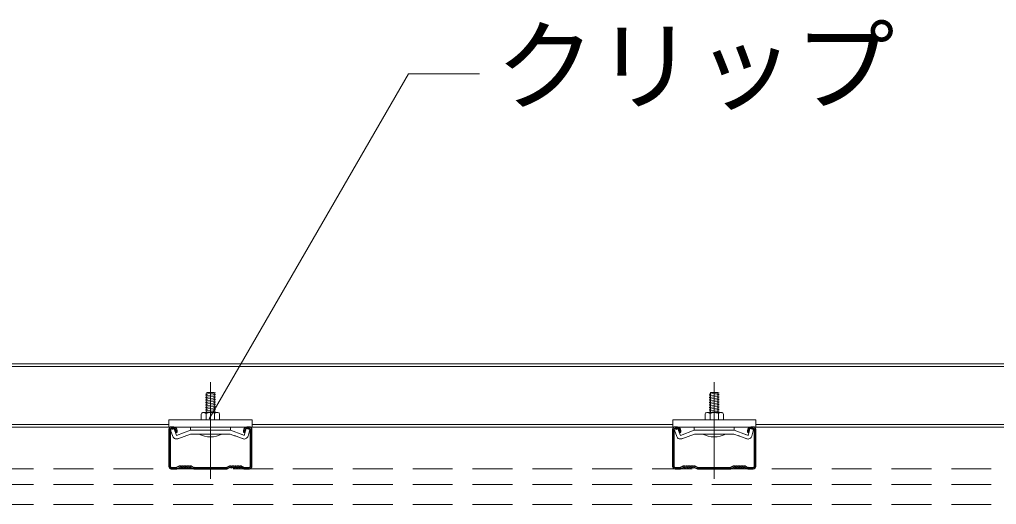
# Model space of a CAD drawing. Units: millimetres on the paper, with parts at other scales. Extents: x -195 to 195, y -135 to 133.
# Drawn here: x -160.77 to -131.4, y -60.99 to -46.41 of the extents above; entities that cross this region are included whole.
import ezdxf
from ezdxf.enums import TextEntityAlignment as Align

# ---------------------------------------------------------------- set-up
doc = ezdxf.new("R2010")
doc.units = ezdxf.units.MM
doc.linetypes.add('CHAIN1', pattern=[8, 5, -1, 1, -1])
doc.linetypes.add('DASHED1', pattern=[1.8, 1.2, -0.6])
for name, color, linetype, lineweight in [('5-0_中心線', 4, 'CHAIN1', 9), ('5-2_野縁受け', 3, 'Continuous', 18), ('5-3_野縁', 2, 'Continuous', 25), ('5-6_文字', 7, 'Continuous', 18), ('5-A_クリップ', 7, 'Continuous', 18), ('5-D_パネル', 4, 'DASHED1', 9)]:
    doc.layers.add(name, color=color, linetype=linetype, lineweight=lineweight)
doc.styles.add('ＭＳ ゴシック', font='')
doc.styles.get('ＭＳ ゴシック').set_extended_font_data('MS Gothic')

msp = doc.modelspace()

# ---------------------------------------------------------------- linework, layer by layer
at = {"layer": '5-0_中心線'}
for p, q in [((-155.035, -60.217), (-155.035, -57.316)), ((-139.885, -60.217), (-139.885, -57.316))]:
    msp.add_line(p, q, dxfattribs=at)
at = {"layer": '5-2_野縁受け'}
for p, q in [((-161.41, -56.763), (-117.91, -56.763)), ((-161.41, -56.843), (-117.91, -56.843)), ((-161.41, -58.583), (-156.283, -58.583)), ((-161.41, -58.663), (-156.283, -58.663)), ((-153.783, -58.583), (-141.133, -58.583)), ((-153.783, -58.663), (-141.133, -58.663)), ((-138.633, -58.583), (-126.065, -58.583)), ((-138.633, -58.663), (-126.065, -58.663))]:
    msp.add_line(p, q, dxfattribs=at)
at = {"layer": '5-3_野縁'}
for p, q in [((-156.285, -58.738), (-156.285, -59.838)), ((-156.245, -58.738), (-156.245, -59.838)), ((-156.135, -58.663), (-156.21, -58.663)), ((-156.135, -58.703), (-156.21, -58.703)), ((-153.86, -58.663), (-153.935, -58.663)), ((-153.86, -58.703), (-153.935, -58.703)), ((-153.825, -59.838), (-153.825, -58.738)), ((-153.785, -59.838), (-153.785, -58.738)), ((-141.135, -58.738), (-141.135, -59.838)), ((-141.095, -58.738), (-141.095, -59.838)), ((-140.985, -58.663), (-141.06, -58.663)), ((-140.985, -58.703), (-141.06, -58.703)), ((-138.71, -58.663), (-138.785, -58.663)), ((-138.71, -58.703), (-138.785, -58.703)), ((-138.675, -59.838), (-138.675, -58.738)), ((-138.635, -59.838), (-138.635, -58.738)), ((-156.075, -58.813), (-156.075, -58.763)), ((-156.075, -58.813), (-156.035, -58.813)), ((-156.035, -58.813), (-156.035, -58.763)), ((-154.035, -58.763), (-154.035, -58.813)), ((-154.035, -58.813), (-153.995, -58.813)), ((-153.995, -58.763), (-153.995, -58.813)), ((-140.925, -58.813), (-140.925, -58.763)), ((-140.925, -58.813), (-140.885, -58.813)), ((-140.885, -58.813), (-140.885, -58.763)), ((-138.885, -58.763), (-138.885, -58.813)), ((-138.885, -58.813), (-138.845, -58.813)), ((-138.845, -58.763), (-138.845, -58.813)), ((-156.21, -59.873), (-156.056, -59.873)), ((-156.21, -59.913), (-156.044, -59.913)), ((-155.972, -59.837), (-156.05, -59.872)), ((-156.044, -59.913), (-155.956, -59.873)), ((-155.938, -59.876), (-155.942, -59.874)), ((-155.917, -59.842), (-155.921, -59.84)), ((-155.902, -59.842), (-155.898, -59.84)), ((-155.881, -59.876), (-155.877, -59.874)), ((-155.858, -59.876), (-155.862, -59.874)), ((-155.837, -59.842), (-155.841, -59.84)), ((-155.822, -59.842), (-155.818, -59.84)), ((-155.801, -59.876), (-155.797, -59.874)), ((-155.778, -59.876), (-155.782, -59.874)), ((-155.757, -59.842), (-155.761, -59.84)), ((-155.742, -59.842), (-155.738, -59.84)), ((-155.721, -59.876), (-155.717, -59.874)), ((-155.698, -59.876), (-155.702, -59.874)), ((-155.677, -59.842), (-155.681, -59.84)), ((-155.662, -59.842), (-155.658, -59.84)), ((-155.641, -59.876), (-155.637, -59.874)), ((-155.623, -59.873), (-155.535, -59.913)), ((-155.607, -59.837), (-155.529, -59.872)), ((-155.535, -59.913), (-154.534, -59.913)), ((-155.524, -59.873), (-154.546, -59.873)), ((-154.462, -59.837), (-154.54, -59.872)), ((-154.446, -59.873), (-154.534, -59.913)), ((-154.428, -59.876), (-154.432, -59.874)), ((-154.407, -59.842), (-154.411, -59.84)), ((-154.392, -59.842), (-154.388, -59.84)), ((-154.371, -59.876), (-154.367, -59.874)), ((-154.348, -59.876), (-154.352, -59.874)), ((-154.327, -59.842), (-154.331, -59.84)), ((-154.312, -59.842), (-154.308, -59.84)), ((-154.291, -59.876), (-154.287, -59.874)), ((-154.268, -59.876), (-154.272, -59.874)), ((-154.247, -59.842), (-154.251, -59.84)), ((-154.232, -59.842), (-154.228, -59.84)), ((-154.211, -59.876), (-154.207, -59.874)), ((-154.188, -59.876), (-154.192, -59.874)), ((-154.167, -59.842), (-154.171, -59.84)), ((-154.152, -59.842), (-154.148, -59.84)), ((-154.131, -59.876), (-154.127, -59.874)), ((-154.025, -59.913), (-154.113, -59.873)), ((-154.097, -59.837), (-154.019, -59.872)), ((-154.025, -59.913), (-153.86, -59.913)), ((-154.014, -59.873), (-153.86, -59.873)), ((-141.06, -59.873), (-140.906, -59.873)), ((-141.06, -59.913), (-140.894, -59.913)), ((-140.822, -59.837), (-140.9, -59.872)), ((-140.894, -59.913), (-140.806, -59.873)), ((-140.788, -59.876), (-140.792, -59.874)), ((-140.767, -59.842), (-140.771, -59.84)), ((-140.752, -59.842), (-140.748, -59.84)), ((-140.731, -59.876), (-140.727, -59.874)), ((-140.708, -59.876), (-140.712, -59.874)), ((-140.687, -59.842), (-140.691, -59.84)), ((-140.672, -59.842), (-140.668, -59.84)), ((-140.651, -59.876), (-140.647, -59.874)), ((-140.628, -59.876), (-140.632, -59.874)), ((-140.607, -59.842), (-140.611, -59.84)), ((-140.592, -59.842), (-140.588, -59.84)), ((-140.571, -59.876), (-140.567, -59.874)), ((-140.548, -59.876), (-140.552, -59.874)), ((-140.527, -59.842), (-140.531, -59.84)), ((-140.512, -59.842), (-140.508, -59.84)), ((-140.491, -59.876), (-140.487, -59.874)), ((-140.473, -59.873), (-140.385, -59.913)), ((-140.457, -59.837), (-140.379, -59.872)), ((-140.385, -59.913), (-139.384, -59.913)), ((-140.374, -59.873), (-139.396, -59.873)), ((-139.312, -59.837), (-139.39, -59.872)), ((-139.296, -59.873), (-139.384, -59.913)), ((-139.278, -59.876), (-139.282, -59.874)), ((-139.257, -59.842), (-139.261, -59.84)), ((-139.242, -59.842), (-139.238, -59.84)), ((-139.221, -59.876), (-139.217, -59.874)), ((-139.198, -59.876), (-139.202, -59.874)), ((-139.177, -59.842), (-139.181, -59.84)), ((-139.162, -59.842), (-139.158, -59.84)), ((-139.141, -59.876), (-139.137, -59.874)), ((-139.118, -59.876), (-139.122, -59.874)), ((-139.097, -59.842), (-139.101, -59.84)), ((-139.082, -59.842), (-139.078, -59.84)), ((-139.061, -59.876), (-139.057, -59.874)), ((-139.038, -59.876), (-139.042, -59.874)), ((-139.017, -59.842), (-139.021, -59.84)), ((-139.002, -59.842), (-138.998, -59.84)), ((-138.981, -59.876), (-138.977, -59.874)), ((-138.875, -59.913), (-138.963, -59.873)), ((-138.947, -59.837), (-138.869, -59.872)), ((-138.875, -59.913), (-138.71, -59.913)), ((-138.864, -59.873), (-138.71, -59.873))]:
    msp.add_line(p, q, dxfattribs=at)
for centre, radius, start, end in [((-156.21, -58.738), 0.075, 90, 180), ((-156.21, -58.738), 0.035, 90, 180), ((-156.135, -58.763), 0.1, 0, 90), ((-156.135, -58.763), 0.06, 0, 90), ((-153.935, -58.763), 0.1, 90, 180), ((-153.935, -58.763), 0.06, 90, 180), ((-153.86, -58.738), 0.075, 0, 90), ((-153.86, -58.738), 0.035, 0, 90), ((-141.06, -58.738), 0.075, 90, 180), ((-141.06, -58.738), 0.035, 90, 180), ((-140.985, -58.763), 0.1, 0, 90), ((-140.985, -58.763), 0.06, 0, 90), ((-138.785, -58.763), 0.1, 90, 180), ((-138.785, -58.763), 0.06, 90, 180), ((-138.71, -58.738), 0.075, 0, 90), ((-138.71, -58.738), 0.035, 0, 90), ((-156.21, -59.838), 0.075, 180, 270), ((-156.21, -59.838), 0.035, 180, 270), ((-156.056, -59.858), 0.015, 270, 294.4465), ((-156.056, -59.858), 0.055, 270, 294.4465), ((-155.95, -59.887), 0.055, 58.5241, 114.4465), ((-155.95, -59.887), 0.015, 58.5241, 114.4465), ((-155.91, -59.829), 0.055, 238.524, 301.4759), ((-155.91, -59.829), 0.015, 238.524, 301.4759), ((-155.87, -59.887), 0.055, 58.5241, 121.4759), ((-155.87, -59.887), 0.015, 58.5241, 121.4759), ((-155.83, -59.829), 0.055, 238.524, 301.4759), ((-155.83, -59.829), 0.015, 238.524, 301.4759), ((-155.79, -59.887), 0.055, 90, 121.4759), ((-155.79, -59.887), 0.015, 90, 121.4759), ((-155.79, -59.887), 0.055, 58.5241, 90), ((-155.79, -59.887), 0.015, 58.5241, 90), ((-155.75, -59.829), 0.055, 238.524, 301.4759), ((-155.75, -59.829), 0.015, 238.524, 301.4759), ((-155.71, -59.887), 0.055, 58.5241, 121.4759), ((-155.71, -59.887), 0.015, 58.5241, 121.4759), ((-155.67, -59.829), 0.055, 238.524, 301.4759), ((-155.67, -59.829), 0.015, 238.524, 301.4759), ((-155.63, -59.887), 0.055, 65.5535, 121.4759), ((-155.63, -59.887), 0.015, 65.5535, 121.4759), ((-155.523, -59.858), 0.055, 245.5535, 269.6159), ((-155.523, -59.858), 0.015, 245.5535, 270), ((-154.546, -59.858), 0.015, 270, 294.4465), ((-154.546, -59.858), 0.055, 270.3841, 294.4465), ((-154.44, -59.887), 0.055, 58.5241, 114.4465), ((-154.44, -59.887), 0.015, 58.5241, 114.4465), ((-154.4, -59.829), 0.055, 238.524, 301.4759), ((-154.4, -59.829), 0.015, 238.524, 301.4759), ((-154.36, -59.887), 0.055, 58.5241, 121.4759), ((-154.36, -59.887), 0.015, 58.5241, 121.4759), ((-154.32, -59.829), 0.055, 238.524, 301.4759), ((-154.32, -59.829), 0.015, 238.524, 301.4759), ((-154.28, -59.887), 0.055, 90, 121.4759), ((-154.28, -59.887), 0.015, 90, 121.4759), ((-154.28, -59.887), 0.055, 58.5241, 90), ((-154.28, -59.887), 0.015, 58.5241, 90), ((-154.24, -59.829), 0.055, 238.524, 301.4759), ((-154.24, -59.829), 0.015, 238.524, 301.4759), ((-154.2, -59.887), 0.055, 58.5241, 121.4759), ((-154.2, -59.887), 0.015, 58.5241, 121.4759), ((-154.16, -59.829), 0.055, 238.524, 301.4759), ((-154.16, -59.829), 0.015, 238.524, 301.4759), ((-154.12, -59.887), 0.055, 65.5535, 121.4759), ((-154.12, -59.887), 0.015, 65.5535, 121.4759), ((-154.013, -59.858), 0.055, 245.5535, 270), ((-154.013, -59.858), 0.015, 245.5535, 270), ((-153.86, -59.838), 0.035, 270, 0), ((-153.86, -59.838), 0.075, 270, 0), ((-141.06, -59.838), 0.075, 180, 270), ((-141.06, -59.838), 0.035, 180, 270), ((-140.906, -59.858), 0.015, 270, 294.4465), ((-140.906, -59.858), 0.055, 270, 294.4465), ((-140.8, -59.887), 0.055, 58.5241, 114.4465), ((-140.8, -59.887), 0.015, 58.5241, 114.4465), ((-140.76, -59.829), 0.055, 238.524, 301.4759), ((-140.76, -59.829), 0.015, 238.524, 301.4759), ((-140.72, -59.887), 0.055, 58.5241, 121.4759), ((-140.72, -59.887), 0.015, 58.5241, 121.4759), ((-140.68, -59.829), 0.055, 238.524, 301.4759), ((-140.68, -59.829), 0.015, 238.524, 301.4759), ((-140.64, -59.887), 0.055, 90, 121.4759), ((-140.64, -59.887), 0.015, 90, 121.4759), ((-140.64, -59.887), 0.055, 58.5241, 90), ((-140.64, -59.887), 0.015, 58.5241, 90), ((-140.6, -59.829), 0.055, 238.524, 301.4759), ((-140.6, -59.829), 0.015, 238.524, 301.4759), ((-140.56, -59.887), 0.055, 58.5241, 121.4759), ((-140.56, -59.887), 0.015, 58.5241, 121.4759), ((-140.52, -59.829), 0.055, 238.524, 301.4759), ((-140.52, -59.829), 0.015, 238.524, 301.4759), ((-140.48, -59.887), 0.055, 65.5535, 121.4759), ((-140.48, -59.887), 0.015, 65.5535, 121.4759), ((-140.373, -59.858), 0.055, 245.5535, 269.6159), ((-140.373, -59.858), 0.015, 245.5535, 270), ((-139.396, -59.858), 0.015, 270, 294.4465), ((-139.396, -59.858), 0.055, 270.3841, 294.4465), ((-139.29, -59.887), 0.055, 58.5241, 114.4465), ((-139.29, -59.887), 0.015, 58.5241, 114.4465), ((-139.25, -59.829), 0.055, 238.524, 301.4759), ((-139.25, -59.829), 0.015, 238.524, 301.4759), ((-139.21, -59.887), 0.055, 58.5241, 121.4759), ((-139.21, -59.887), 0.015, 58.5241, 121.4759), ((-139.17, -59.829), 0.055, 238.524, 301.4759), ((-139.17, -59.829), 0.015, 238.524, 301.4759), ((-139.13, -59.887), 0.055, 90, 121.4759), ((-139.13, -59.887), 0.015, 90, 121.4759), ((-139.13, -59.887), 0.055, 58.5241, 90), ((-139.13, -59.887), 0.015, 58.5241, 90), ((-139.09, -59.829), 0.055, 238.524, 301.4759), ((-139.09, -59.829), 0.015, 238.524, 301.4759), ((-139.05, -59.887), 0.055, 58.5241, 121.4759), ((-139.05, -59.887), 0.015, 58.5241, 121.4759), ((-139.01, -59.829), 0.055, 238.524, 301.4759), ((-139.01, -59.829), 0.015, 238.524, 301.4759), ((-138.97, -59.887), 0.055, 65.5535, 121.4759), ((-138.97, -59.887), 0.015, 65.5535, 121.4759), ((-138.863, -59.858), 0.055, 245.5535, 270), ((-138.863, -59.858), 0.015, 245.5535, 270), ((-138.71, -59.838), 0.035, 270, 0), ((-138.71, -59.838), 0.075, 270, 0)]:
    msp.add_arc(centre, radius, start, end, dxfattribs=at)
at = {"layer": '5-6_文字'}
for p, q in [((-155.072, -58.415), (-149.08, -48.037)), ((-149.08, -48.037), (-146.946, -48.037))]:
    msp.add_line(p, q, dxfattribs=at)
at = {"layer": '5-A_クリップ'}
for p, q in [((-154.883, -57.631), (-155.183, -57.673)), ((-155.183, -57.673), (-155.146, -57.693)), ((-154.883, -57.681), (-155.183, -57.723)), ((-155.183, -57.723), (-155.146, -57.743)), ((-155.146, -58.223), (-155.146, -57.623)), ((-155.146, -57.623), (-154.921, -57.623)), ((-154.883, -57.631), (-154.921, -57.623)), ((-154.921, -58.223), (-154.921, -57.624)), ((-154.883, -57.681), (-154.921, -57.661)), ((-154.883, -57.731), (-154.921, -57.711)), ((-154.883, -57.781), (-154.921, -57.761)), ((-154.883, -57.831), (-154.921, -57.811)), ((-154.883, -57.881), (-154.921, -57.861)), ((-139.733, -57.631), (-140.033, -57.673)), ((-140.033, -57.673), (-139.996, -57.693)), ((-139.733, -57.681), (-140.033, -57.723)), ((-140.033, -57.723), (-139.996, -57.743)), ((-139.996, -58.223), (-139.996, -57.623)), ((-139.996, -57.623), (-139.771, -57.623)), ((-139.733, -57.631), (-139.771, -57.623)), ((-139.771, -58.223), (-139.771, -57.624)), ((-139.733, -57.681), (-139.771, -57.661)), ((-139.733, -57.731), (-139.771, -57.711)), ((-139.733, -57.781), (-139.771, -57.761)), ((-139.733, -57.831), (-139.771, -57.811)), ((-139.733, -57.881), (-139.771, -57.861)), ((-154.883, -57.931), (-154.921, -57.911)), ((-154.883, -57.981), (-154.921, -57.961)), ((-154.883, -58.031), (-154.921, -58.011)), ((-154.883, -58.081), (-154.921, -58.061)), ((-154.883, -58.131), (-154.921, -58.111)), ((-154.883, -58.181), (-154.921, -58.161)), ((-154.883, -58.181), (-154.921, -58.161)), ((-139.733, -57.931), (-139.771, -57.911)), ((-139.733, -57.981), (-139.771, -57.961)), ((-139.733, -58.031), (-139.771, -58.011)), ((-139.733, -58.081), (-139.771, -58.061)), ((-139.733, -58.131), (-139.771, -58.111)), ((-139.733, -58.181), (-139.771, -58.161)), ((-139.733, -58.181), (-139.771, -58.161)), ((-156.283, -58.448), (-153.783, -58.448)), ((-156.283, -58.448), (-156.283, -58.663)), ((-155.308, -58.273), (-155.308, -58.448)), ((-155.308, -58.448), (-154.758, -58.448)), ((-155.275, -58.232), (-155.298, -58.244)), ((-155.275, -58.232), (-155.298, -58.244)), ((-155.258, -58.223), (-154.808, -58.223)), ((-155.24, -58.228), (-155.158, -58.249)), ((-155.24, -58.228), (-155.158, -58.249)), ((-155.183, -58.173), (-155.146, -58.193)), ((-154.883, -58.181), (-155.183, -58.223)), ((-154.883, -58.181), (-155.183, -58.223)), ((-155.158, -58.249), (-155.158, -58.249)), ((-155.158, -58.249), (-155.158, -58.448)), ((-154.922, -58.243), (-154.908, -58.248)), ((-154.897, -58.223), (-154.921, -58.211)), ((-154.897, -58.223), (-154.921, -58.211)), ((-154.826, -58.228), (-154.908, -58.248)), ((-154.826, -58.228), (-154.908, -58.248)), ((-154.792, -58.232), (-154.768, -58.243)), ((-154.792, -58.232), (-154.768, -58.243)), ((-154.758, -58.273), (-154.758, -58.448)), ((-153.783, -58.663), (-153.783, -58.448)), ((-141.133, -58.448), (-138.633, -58.448)), ((-141.133, -58.448), (-141.133, -58.663)), ((-140.158, -58.273), (-140.158, -58.448)), ((-140.158, -58.448), (-139.608, -58.448)), ((-140.125, -58.232), (-140.148, -58.244)), ((-140.125, -58.232), (-140.148, -58.244)), ((-140.108, -58.223), (-139.658, -58.223)), ((-140.09, -58.228), (-140.008, -58.249)), ((-140.09, -58.228), (-140.008, -58.249)), ((-140.033, -58.173), (-139.996, -58.193)), ((-139.733, -58.181), (-140.033, -58.223)), ((-139.733, -58.181), (-140.033, -58.223)), ((-140.008, -58.249), (-140.008, -58.249)), ((-140.008, -58.249), (-140.008, -58.448)), ((-139.772, -58.243), (-139.758, -58.248)), ((-139.747, -58.223), (-139.771, -58.211)), ((-139.747, -58.223), (-139.771, -58.211)), ((-139.676, -58.228), (-139.758, -58.248)), ((-139.676, -58.228), (-139.758, -58.248)), ((-139.642, -58.232), (-139.618, -58.243)), ((-139.642, -58.232), (-139.618, -58.243)), ((-139.608, -58.273), (-139.608, -58.448)), ((-138.633, -58.663), (-138.633, -58.448)), ((-156.283, -58.663), (-153.783, -58.663)), ((-156.123, -58.713), (-156.231, -58.752)), ((-156.171, -58.916), (-156.231, -58.752)), ((-156.161, -58.945), (-156.231, -58.752)), ((-156.051, -58.91), (-156.123, -58.713)), ((-155.633, -58.663), (-155.633, -58.758)), ((-154.433, -58.663), (-154.433, -58.758)), ((-153.903, -58.935), (-153.85, -58.737)), ((-141.133, -58.663), (-138.633, -58.663)), ((-140.973, -58.713), (-141.081, -58.752)), ((-141.021, -58.916), (-141.081, -58.752)), ((-141.011, -58.945), (-141.081, -58.752)), ((-140.901, -58.91), (-140.973, -58.713)), ((-140.483, -58.663), (-140.483, -58.758)), ((-139.283, -58.663), (-139.283, -58.758)), ((-138.753, -58.935), (-138.7, -58.737)), ((-155.633, -58.758), (-156.051, -58.91)), ((-156.012, -59.013), (-155.628, -58.873)), ((-155.633, -58.758), (-155.033, -58.758)), ((-154.683, -58.873), (-155.383, -58.873)), ((-154.433, -58.758), (-155.033, -58.758)), ((-154.433, -58.758), (-155.033, -58.758)), ((-154.433, -58.758), (-155.033, -58.758)), ((-155.033, -58.873), (-154.576, -58.873)), ((-155.033, -58.873), (-154.547, -58.873)), ((-155.033, -58.873), (-154.472, -58.873)), ((-154.559, -58.873), (-154.472, -58.873)), ((-154.534, -58.873), (-154.439, -58.873)), ((-154.276, -58.932), (-154.439, -58.873)), ((-154.433, -58.758), (-154.063, -58.893)), ((-154.054, -59.013), (-154.313, -58.919)), ((-154.078, -58.887), (-154.015, -58.91)), ((-140.483, -58.758), (-140.901, -58.91)), ((-140.862, -59.013), (-140.478, -58.873)), ((-140.483, -58.758), (-139.883, -58.758)), ((-139.533, -58.873), (-140.233, -58.873)), ((-139.283, -58.758), (-139.883, -58.758)), ((-139.283, -58.758), (-139.883, -58.758)), ((-139.283, -58.758), (-139.883, -58.758)), ((-139.883, -58.873), (-139.426, -58.873)), ((-139.883, -58.873), (-139.397, -58.873)), ((-139.883, -58.873), (-139.322, -58.873)), ((-139.409, -58.873), (-139.322, -58.873)), ((-139.384, -58.873), (-139.289, -58.873)), ((-139.126, -58.932), (-139.289, -58.873)), ((-139.283, -58.758), (-138.913, -58.893)), ((-138.904, -59.013), (-139.163, -58.919)), ((-138.928, -58.887), (-138.865, -58.91))]:
    msp.add_line(p, q, dxfattribs=at)
for points in [[(-154.883, -57.731), (-155.183, -57.773), (-155.146, -57.793)], [(-154.883, -57.781), (-155.183, -57.823), (-155.146, -57.843)], [(-154.883, -57.831), (-155.183, -57.873), (-155.146, -57.893)], [(-139.733, -57.731), (-140.033, -57.773), (-139.996, -57.793)], [(-139.733, -57.781), (-140.033, -57.823), (-139.996, -57.843)], [(-139.733, -57.831), (-140.033, -57.873), (-139.996, -57.893)], [(-154.883, -57.881), (-155.183, -57.923), (-155.146, -57.943)], [(-154.883, -57.931), (-155.183, -57.973), (-155.146, -57.993)], [(-154.883, -57.981), (-155.183, -58.023), (-155.146, -58.043)], [(-154.883, -58.031), (-155.183, -58.073), (-155.146, -58.093)], [(-154.883, -58.081), (-155.183, -58.123), (-155.146, -58.143)], [(-154.883, -58.131), (-155.183, -58.173), (-155.146, -58.193)], [(-139.733, -57.881), (-140.033, -57.923), (-139.996, -57.943)], [(-139.733, -57.931), (-140.033, -57.973), (-139.996, -57.993)], [(-139.733, -57.981), (-140.033, -58.023), (-139.996, -58.043)], [(-139.733, -58.031), (-140.033, -58.073), (-139.996, -58.093)], [(-139.733, -58.081), (-140.033, -58.123), (-139.996, -58.143)], [(-139.733, -58.131), (-140.033, -58.173), (-139.996, -58.193)], [(-154.922, -58.243), (-154.908, -58.248), (-154.908, -58.448)], [(-139.772, -58.243), (-139.758, -58.248), (-139.758, -58.448)], [(-156.051, -58.91), (-156.123, -58.713), (-156.231, -58.752)], [(-154.015, -58.91), (-153.961, -58.707), (-153.85, -58.737)], [(-140.901, -58.91), (-140.973, -58.713), (-141.081, -58.752)], [(-138.865, -58.91), (-138.811, -58.707), (-138.7, -58.737)], [(-155.033, -58.873), (-155.594, -58.873), (-155.628, -58.873)], [(-139.883, -58.873), (-140.444, -58.873), (-140.478, -58.873)]]:
    msp.add_lwpolyline(points, dxfattribs=at)
for centre, radius, start, end in [((-155.258, -58.273), 0.05, 90, 180), ((-155.252, -58.276), 0.05, 75.942, 116.6021), ((-155.252, -58.276), 0.05, 75.942, 116.6021), ((-155.033, -58.549), 0.325, 70.0181, 112.6198), ((-155.033, -58.549), 0.325, 70.0181, 112.6198), ((-154.814, -58.276), 0.05, 63.7347, 103.8602), ((-154.814, -58.276), 0.05, 63.7347, 103.8602), ((-154.808, -58.273), 0.05, 0, 90), ((-140.108, -58.273), 0.05, 90, 180), ((-140.102, -58.276), 0.05, 75.942, 116.6021), ((-140.102, -58.276), 0.05, 75.942, 116.6021), ((-139.883, -58.549), 0.325, 70.0181, 112.6198), ((-139.883, -58.549), 0.325, 70.0181, 112.6198), ((-139.664, -58.276), 0.05, 63.7347, 103.8602), ((-139.664, -58.276), 0.05, 63.7347, 103.8602), ((-139.658, -58.273), 0.05, 0, 90), ((-156.053, -58.905), 0.115, 200, 300), ((-155.033, -58.173), 0.783, 243.4349, 296.565), ((-154.014, -58.905), 0.115, 245, 345), ((-140.903, -58.905), 0.115, 200, 300), ((-139.883, -58.173), 0.783, 243.4349, 296.565), ((-138.864, -58.905), 0.115, 245, 345)]:
    msp.add_arc(centre, radius, start, end, dxfattribs=at)
at = {"layer": '5-D_パネル'}
for p, q in [((-10.951, -59.913), (-176.642, -59.913)), ((-10.951, -60.388), (-176.642, -60.388)), ((-10.951, -60.988), (-176.642, -60.988))]:
    msp.add_line(p, q, dxfattribs=at)

# ---------------------------------------------------------------- texts
at = {"layer": '5-6_文字', "style": 'ＭＳ ゴシック'}
msp.add_text('クリップ', height=2.199, dxfattribs=at).set_placement((-146.459, -49.56), align=Align.BOTTOM_LEFT)

doc.saveas('drawing.dxf')
